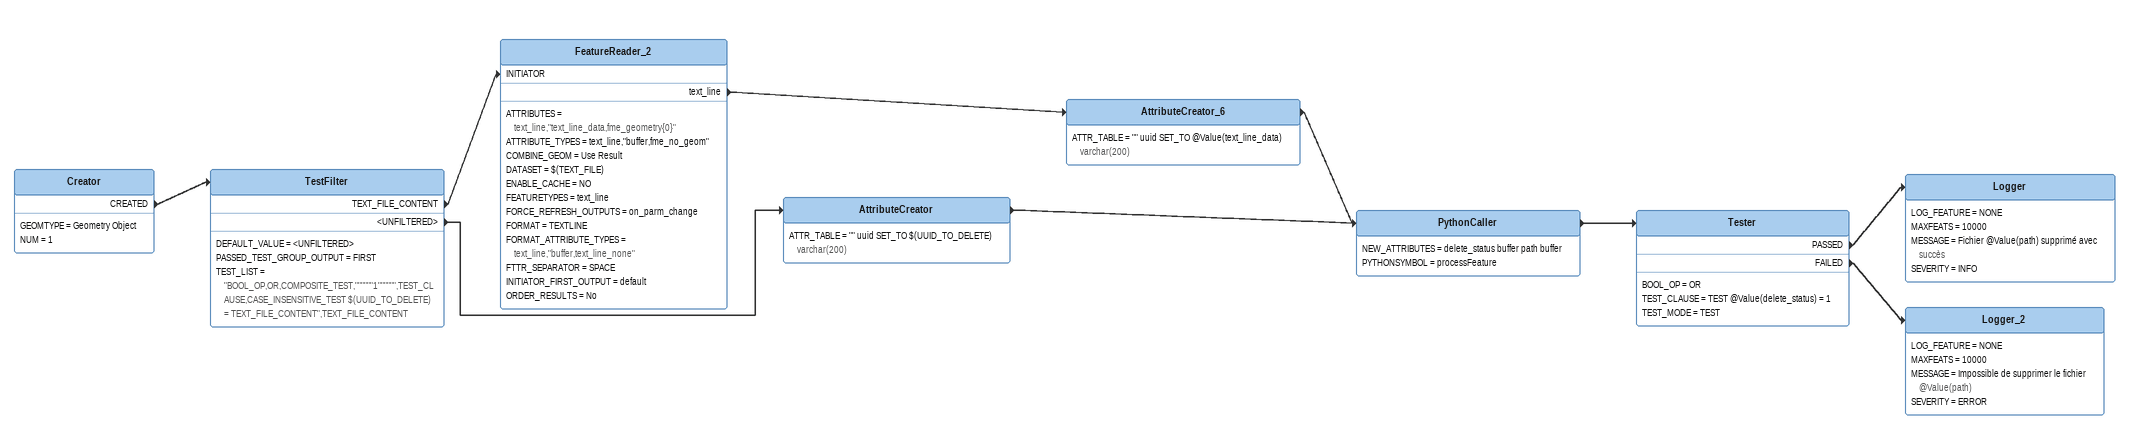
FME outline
Creator
    GEOMTYPE = Geometry Object
    NUM = 1
    CREATED -> TestFilter
TestFilter
    DEFAULT_VALUE = <UNFILTERED>
    PASSED_TEST_GROUP_OUTPUT = FIRST
    TEST_LIST = "BOOL_OP,OR,COMPOSITE_TEST,""""""1"""""",TEST_CLAUSE,CASE_INSENSITIVE_TEST $(UUID_TO_DELETE) = TEXT_FILE_CONTENT",TEXT_FILE_CONTENT
    TEXT_FILE_CONTENT -> FeatureReader_2 [INITIATOR]
    <UNFILTERED> -> AttributeCreator
FeatureReader_2
    ATTRIBUTES = text_line,"text_line_data,fme_geometry{0}"
    ATTRIBUTE_TYPES = text_line,"buffer,fme_no_geom"
    COMBINE_GEOM = Use Result
    DATASET = $(TEXT_FILE)
    ENABLE_CACHE = NO
    FEATURETYPES = text_line
    FORCE_REFRESH_OUTPUTS = on_parm_change
    FORMAT = TEXTLINE
    FORMAT_ATTRIBUTE_TYPES = text_line,"buffer,text_line_none"
    FTTR_SEPARATOR = SPACE
    INITIATOR_FIRST_OUTPUT = default
    ORDER_RESULTS = No
    text_line -> AttributeCreator_6
AttributeCreator_6
    ATTR_TABLE = "" uuid SET_TO @Value(text_line_data) varchar(200)
    -> PythonCaller
AttributeCreator
    ATTR_TABLE = "" uuid SET_TO $(UUID_TO_DELETE) varchar(200)
    -> PythonCaller
PythonCaller
    NEW_ATTRIBUTES = delete_status buffer path buffer
    PYTHONSYMBOL = processFeature
    -> Tester
Tester
    BOOL_OP = OR
    TEST_CLAUSE = TEST @Value(delete_status) = 1
    TEST_MODE = TEST
    PASSED -> Logger
    FAILED -> Logger_2
Logger
    LOG_FEATURE = NONE
    MAXFEATS = 10000
    MESSAGE = Fichier @Value(path) supprimé avec succès
    SEVERITY = INFO
Logger_2
    LOG_FEATURE = NONE
    MAXFEATS = 10000
    MESSAGE = Impossible de supprimer le fichier @Value(path)
    SEVERITY = ERROR
